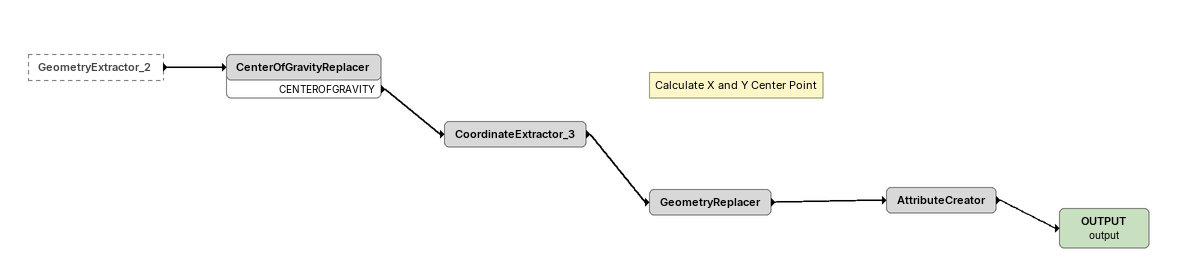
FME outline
GeometryExtractor_2 [outside]
    -> CenterOfGravityReplacer
CenterOfGravityReplacer
    CENTEROFGRAVITY -> CoordinateExtractor_3
CoordinateExtractor_3
    -> GeometryReplacer
GeometryReplacer
    -> AttributeCreator
Note: Calculate X and Y Center Point
AttributeCreator
    -> OUTPUT (output)
OUTPUT (output)
